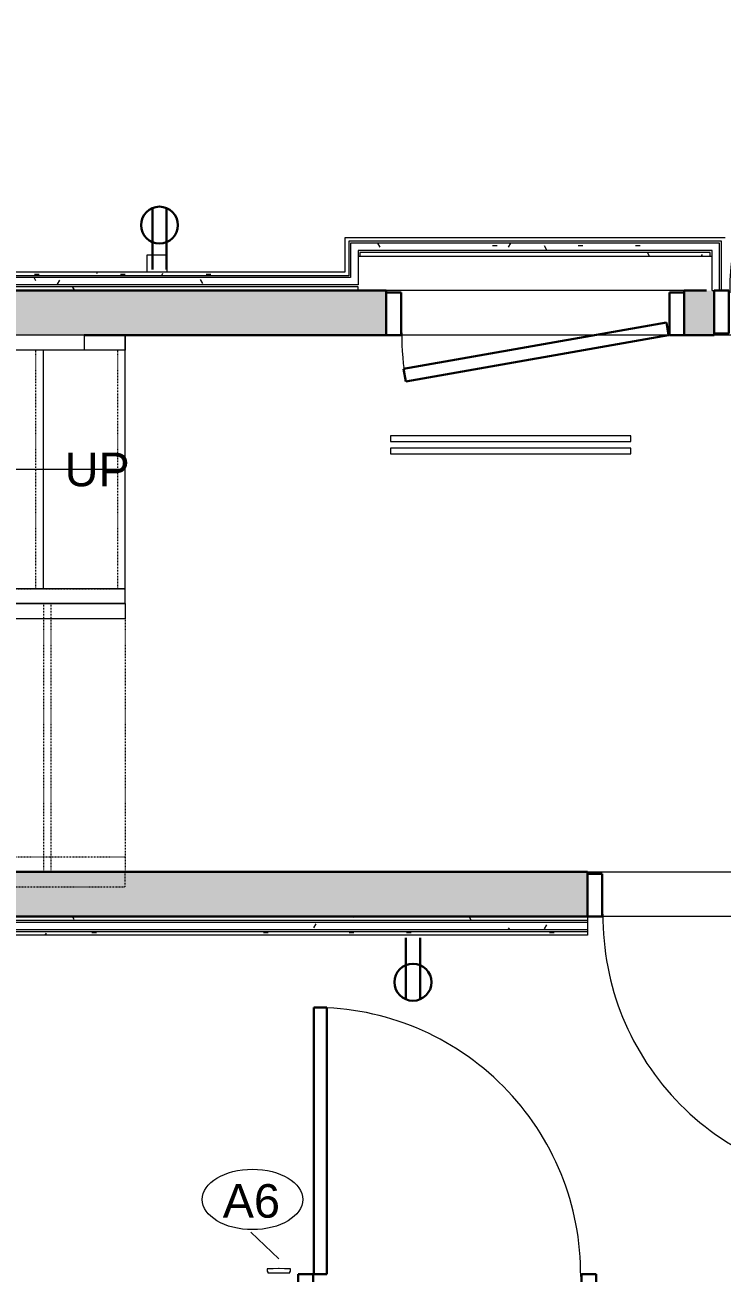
# Model space of a CAD drawing. Header units: inches. Extents: x -1176 to 1507, y -2563 to 978.
# Drawn here: x -907.5 to -814, y -1163.1 to -995.7 of the extents above; entities that cross this region are included whole.
import ezdxf

# ---------------------------------------------------------------- set-up
doc = ezdxf.new("R2010")
doc.units = ezdxf.units.IN
doc.header["$MEASUREMENT"] = 0
doc.linetypes.add('Overhead 1_16_', pattern=[0.101562, 0.0625, -0.039062])
for name, color, linetype, lineweight in [('A-ANNO-NOTE', 131, 'Continuous', 40), ('A-DETL-GENF', 92, 'Continuous', 18), ('A-DOOR', 31, 'Continuous', 18), ('A-DOOR-FRAM', 31, 'Continuous', 30), ('A-FLOR-HRAL', 11, 'Continuous', 18), ('A-WALL', 113, 'Continuous', 18), ('A-WALL-PATT', 111, 'Continuous', 18), ('E-ELEC-FIXT', 91, 'Continuous', 9), ('I-WALL', 2, 'Continuous', 18), ('Q-SPCQ', 91, 'Continuous', 9), ('Q-SPCQ-IDEN', 132, 'Continuous', 9), ('S-STRS', 31, 'Continuous', 18), ('S-STRS-ANNO', 31, 'Continuous', 9), ('S-STRS-IDEN', 31, 'Continuous', 9), ('S-STRS-MBND', 31, 'Continuous', 18)]:
    doc.layers.add(name, color=color, linetype=linetype, lineweight=lineweight)
doc.styles.add('Arial', font='arial.ttf', dxfattribs={"height": 4.5})
doc.styles.add('Swis721 Lt BT', font='swissl.ttf', dxfattribs={"height": 4.5})
pattern_1 = [(0, (0, 0), (15.36, 3.84), [0.634, -10.886, 0.634, -10.886, -61.44]), (0, (0, 0), (15.36, 3.84), [-23.04, 0.634, -22.406, 0.634, -10.886, -26.88]), (0, (0, 0), (15.36, 3.84), [-57.6, 0.634, -7.046, 0.634, -18.566]), (120, (5.76, 1.92), (-11.005538, 11.38215), [0.634, -10.886, 0.634, -10.886, -61.44]), (120, (5.76, 1.92), (-11.005538, 11.38215), [-23.04, 0.634, -22.406, 0.634, -10.886, -26.88]), (120, (5.76, 1.92), (-11.005538, 11.38215), [-57.6, 0.634, -7.046, 0.634, -18.566]), (240, (7.68, 9.6), (-4.354462, -15.22215), [0.634, -10.886, 0.634, -10.886, -61.44]), (240, (7.68, 9.6), (-4.354462, -15.22215), [-23.04, 0.634, -22.406, 0.634, -10.886, -26.88]), (240, (7.68, 9.6), (-4.354462, -15.22215), [-57.6, 0.634, -7.046, 0.634, -18.566])]

# ---------------------------------------------------------------- blocks, each defined once
blk = doc.blocks.new('Single Flush - D2 3_ X 8_-8252885-2nd Floor Power _ Signal')
at = {"layer": 'A-DOOR', "lineweight": 30}
for p, q in [((16.15625, -2.8125), (17.90625, -2.8125)), ((16.15625, -38.625), (16.15625, -2.8125)), ((17.90625, -2.8125), (17.90625, -38.625)), ((17.90625, -38.625), (16.15625, -38.625))]:
    blk.add_line(p, q, dxfattribs=at)
at = {"layer": 'A-DOOR', "lineweight": 9}
blk.add_arc((17.90625, -2.8125), 35.8125, 179.5, 270, dxfattribs=at)
at = {"layer": 'A-DOOR-FRAM'}
for p, q in [((-20, 2.9375), (-20, -2.8125)), ((-20, 2.9375), (-18, 2.9375)), ((-18, 2.9375), (-18, -2.8125)), ((18.000004, 2.9375), (18.000004, -2.8125)), ((18.000004, 2.9375), (20.000004, 2.9375)), ((20.000004, 2.9375), (20.000004, -2.8125)), ((-20, -2.8125), (-18, -2.8125)), ((18.000004, -2.8125), (20.000004, -2.8125))]:
    blk.add_line(p, q, dxfattribs=at)
blk = doc.blocks.new('Single Flush - D2 3_ X 8_-8252910-2nd Floor Power _ Signal')
at = {"layer": 'A-DOOR', "color": 8, "lineweight": 30}
for p, q in [((-17.67, -7.5), (17.6, -1.28)), ((17.6, -1.28), (17.91, -3)), ((17.91, -3), (-17.36, -9.22)), ((-17.36, -9.22), (-17.67, -7.5))]:
    blk.add_line(p, q, dxfattribs=at)
at = {"layer": 'A-DOOR', "lineweight": 9}
blk.add_arc((17.91, -3), 35.81, 179.5, 190, dxfattribs=at)
at = {"layer": 'A-DOOR-FRAM', "color": 8}
for p, q in [((-20, 2.75), (-20, -3)), ((-20, 2.75), (-18, 2.75)), ((-18, 2.75), (-18, -3)), ((18, 2.75), (18, -3)), ((18, 2.75), (20, 2.75)), ((20, 2.75), (20, -3)), ((-20, -3), (-18, -3)), ((18, -3), (20, -3))]:
    blk.add_line(p, q, dxfattribs=at)
blk = doc.blocks.new('Single Flush - D1 3_ X 8_-8249704-2nd Floor Power _ Signal')
at = {"layer": 'A-DOOR', "lineweight": 30}
for p, q in [((16.16, 36.65), (16.16, 3)), ((17.91, 3), (17.91, 36.75)), ((16.16, 3), (17.91, 3))]:
    blk.add_line(p, q, dxfattribs=at)
at = {"layer": 'A-DOOR', "lineweight": 9}
blk.add_arc((17.91, 3), 35.81, 95.5935, 180.5, dxfattribs=at)
at = {"layer": 'A-DOOR-FRAM'}
for p, q in [((-20, -2.75), (-20, 3)), ((-20, 3), (-18, 3)), ((-18, -2.75), (-18, 3)), ((18, -2.75), (18, 3)), ((18, 3), (20, 3)), ((20, -2.75), (20, 3)), ((-20, -2.75), (-18, -2.75)), ((18, -2.75), (20, -2.75))]:
    blk.add_line(p, q, dxfattribs=at)
blk = doc.blocks.new('Single Flush - D2 3_ X 8_-8249763-2nd Floor Power _ Signal')
at = {"layer": 'A-DOOR', "lineweight": 30}
for p, q in [((16.15625, -3), (17.90625, -3)), ((16.15625, -38.8125), (16.15625, -3)), ((17.90625, -3), (17.90625, -38.8125)), ((17.90625, -38.8125), (16.15625, -38.8125))]:
    blk.add_line(p, q, dxfattribs=at)
at = {"layer": 'A-DOOR', "lineweight": 9}
blk.add_arc((17.90625, -3), 35.8125, 179.5, 270, dxfattribs=at)
at = {"layer": 'A-DOOR-FRAM'}
for p, q in [((-20, 2.75), (-20, -3)), ((-20, 2.75), (-18, 2.75)), ((-18, 2.75), (-18, -3)), ((18.000004, 2.75), (18.000004, -3)), ((18.000004, 2.75), (20.000004, 2.75)), ((20.000004, 2.75), (20.000004, -3)), ((-20, -3), (-18, -3)), ((18.000004, -3), (20.000004, -3))]:
    blk.add_line(p, q, dxfattribs=at)
blk = doc.blocks.new('Top Rail Type - Top Rail_Internal_-7064900-2nd Floor Power _ Signal')
at = {"layer": 'A-FLOR-HRAL', "lineweight": 9}
for p, q in [((-899.54, -1039.3), (-899.54, -1037.3)), ((-894.04, -1037.3), (-894.04, -1039.3)), ((-894.04, -1039.3), (-899.54, -1039.3))]:
    blk.add_line(p, q, dxfattribs=at)
blk = doc.blocks.new('Top Rail Type - Top Rail_Internal_-V65-2nd Floor Power _ Signal')
at = {"layer": 'A-FLOR-HRAL', "linetype": 'Overhead 1_16_', "lineweight": 9}
for p, q in [((-1017.06, -1037.3), (-1017.06, -1109.3)), ((-971.04, -1037.3), (-1017.06, -1037.3)), ((-957.44, -1037.3), (-971.04, -1037.3)), ((-1015.06, -1039.3), (-1015.06, -1107.3)), ((-971.04, -1039.3), (-1015.06, -1039.3)), ((-956.5, -1039.3), (-971.04, -1039.3)), ((-1015.06, -1107.3), (-993.04, -1107.3)), ((-993.04, -1107.3), (-905.04, -1107.3)), ((-905.04, -1107.3), (-894.04, -1107.3)), ((-894.04, -1107.3), (-894.04, -1109.3)), ((-1017.06, -1109.3), (-993.04, -1109.3)), ((-993.04, -1109.3), (-905.04, -1109.3)), ((-905.04, -1109.3), (-894.04, -1109.3))]:
    blk.add_line(p, q, dxfattribs=at)
at = {"layer": 'A-FLOR-HRAL', "lineweight": 9}
for p, q in [((-957.44, -1037.3), (-956.5, -1039.3)), ((-899.54, -1037.3), (-957.44, -1037.3)), ((-894.04, -1039.3), (-894.04, -1037.3)), ((-894.04, -1039.3), (-956.5, -1039.3))]:
    blk.add_line(p, q, dxfattribs=at)
blk = doc.blocks.new('Top Rail Type - Top Rail_Internal_-7064918-2nd Floor Power _ Signal')
at = {"layer": 'A-FLOR-HRAL', "linetype": 'Overhead 1_16_', "lineweight": 9}
for p, q in [((-982.04, -1073.3), (-982.04, -1071.3)), ((-971.04, -1071.3), (-982.04, -1071.3)), ((-941.58, -1071.3), (-971.04, -1071.3)), ((-971.04, -1073.3), (-982.04, -1073.3)), ((-982.04, -1073.3), (-982.04, -1075.3)), ((-982.04, -1073.3), (-971.04, -1073.3)), ((-940.65, -1073.3), (-971.04, -1073.3)), ((-971.04, -1073.3), (-940.65, -1073.3)), ((-982.04, -1075.3), (-971.04, -1075.3)), ((-971.04, -1075.3), (-939.72, -1075.3))]:
    blk.add_line(p, q, dxfattribs=at)
at = {"layer": 'A-FLOR-HRAL', "lineweight": 9}
for p, q in [((-941.58, -1071.3), (-940.65, -1073.3)), ((-894.04, -1071.3), (-941.58, -1071.3)), ((-894.04, -1073.3), (-894.04, -1071.3)), ((-894.04, -1073.3), (-940.65, -1073.3)), ((-940.65, -1073.3), (-939.72, -1075.3)), ((-940.65, -1073.3), (-894.04, -1073.3)), ((-894.04, -1073.3), (-894.04, -1075.3)), ((-939.72, -1075.3), (-894.04, -1075.3))]:
    blk.add_line(p, q, dxfattribs=at)
blk = doc.blocks.new('HVAC_Other_LK-Systems_Room-Thermostat-S1-Dti-24V-NO - Room Thermostat S1 Dti 24V NO-6786672-2nd Floor Power _ Signal')
at = {"layer": 'A-DETL-GENF', "lineweight": 9}
for p, q in [((-1.55, 0.12), (-1.55, -0.05)), ((-1.48, 0.12), (-1.55, 0.12)), ((-1.48, 0.12), (-1.55, 0.12)), ((-1.55, 0.12), (-1.55, -0.23)), ((-1.48, 0.28), (-1.48, 0.12)), ((1.48, 0.28), (-1.48, 0.28)), ((1.48, 0.28), (-1.48, 0.28)), ((-1.48, 0.28), (-1.48, 0.12)), ((1.48, 0.12), (1.48, 0.28)), ((1.48, 0.12), (1.48, 0.28)), ((1.55, 0.12), (1.48, 0.12)), ((1.55, 0.12), (1.48, 0.12)), ((1.55, -0.23), (1.55, 0.12)), ((1.55, -0.23), (1.55, 0.12)), ((-1.55, -0.05), (-1.55, -0.23)), ((-1.55, -0.23), (-0.76, -0.25)), ((-1.55, -0.23), (-0.76, -0.25)), ((-0.76, -0.25), (0, -0.26)), ((-0.76, -0.25), (-0.06, -0.26)), ((-0.06, -0.26), (-0.06, -0.3)), ((-0.06, -0.3), (0.06, -0.3)), ((-0.06, -0.3), (0.06, -0.3)), ((0, -0.26), (0.76, -0.25)), ((0.06, -0.26), (0.76, -0.25)), ((0.06, -0.3), (0.06, -0.26)), ((0.06, -0.3), (0.06, -0.26)), ((0.76, -0.25), (1.55, -0.23)), ((0.76, -0.25), (1.55, -0.23))]:
    blk.add_line(p, q, dxfattribs=at)
blk = doc.blocks.new('Mirror29 - Mirror-8009615-2nd Floor Power _ Signal')
at = {"layer": 'Q-SPCQ'}
for p, q in [((-966.5, -1006.18), (-998.75, -1006.18)), ((-998.75, -1006.18), (-998.75, -1006.94)), ((-966.5, -1006.94), (-966.5, -1006.18)), ((-998.75, -1006.94), (-966.5, -1006.94))]:
    blk.add_line(p, q, dxfattribs=at)
blk = doc.blocks.new('Mirror69 - Mirror-8009707-2nd Floor Power _ Signal')
at = {"layer": 'Q-SPCQ'}
for p, q in [((-966.5, -1006.18), (-998.75, -1006.18)), ((-998.75, -1006.18), (-998.75, -1006.94)), ((-966.5, -1006.94), (-966.5, -1006.18)), ((-998.75, -1006.94), (-966.5, -1006.94))]:
    blk.add_line(p, q, dxfattribs=at)
blk = doc.blocks.new('PS - Duplex - Duplex-4172790-2nd Floor Power _ Signal')
at = {"layer": 'E-ELEC-FIXT'}
for p, q in [((1.375, 2.25), (-1.375, 2.25)), ((-1.375, 2.25), (-1.375, 0)), ((1.375, 0), (1.375, 2.25))]:
    blk.add_line(p, q, dxfattribs=at)
blk = doc.blocks.new('Appliance_Specialty Equipment Tag - Standard-3515593-2nd Floor Power _ Signal')
at = {"layer": 'Q-SPCQ-IDEN'}
blk.add_ellipse((-0.0499, 0.0037), major_axis=(-0.1406, 0), ratio=0.600473, dxfattribs=at)

msp = doc.modelspace()

# ---------------------------------------------------------------- hatches: boundary and pattern name
at = {"layer": 'A-WALL-PATT', "lineweight": 9}
h = msp.add_hatch(dxfattribs=at)
h.set_pattern_fill('FP_3', color=256, style=0, pattern_type=2)
h.set_pattern_definition(pattern_1)
h.paths.add_polyline_path([(-815.56, -1025.93), (-815.31, -1025.93), (-815.31, -1024.93), (-862.81, -1024.93), (-862.81, -1025.93), (-816.06, -1025.93)], flags=0)
h = msp.add_hatch(dxfattribs=at)
h.set_pattern_fill('FP_3', color=256, style=0, pattern_type=2)
h.set_pattern_definition(pattern_1)
h.paths.add_polyline_path([(-816.06, -1026.68), (-816.06, -1026.18), (-862.06, -1026.18), (-862.06, -1026.68), (-856.06, -1026.68)], flags=0)
h = msp.add_hatch(dxfattribs=at)
h.set_pattern_fill('FP_3', color=256, style=0, pattern_type=2)
h.set_pattern_definition(pattern_1)
h.paths.add_polyline_path([(-864.56, -1029.3), (-864.56, -1028.8), (-1017.06, -1028.8), (-1017.06, -1029.3), (-867.63, -1029.3)], flags=0)
h = msp.add_hatch(dxfattribs=at)
h.set_pattern_fill('FP_3', color=256, style=0, pattern_type=2)
h.set_pattern_definition(pattern_1)
h.paths.add_polyline_path([(-1017.06, -1030.55), (-863.81, -1030.55), (-863.81, -1029.55), (-1017.06, -1029.55)], flags=0)
h = msp.add_hatch(dxfattribs=at)
h.set_pattern_fill('FP_3', color=256, style=0, pattern_type=2)
h.set_pattern_definition(pattern_1)
h.paths.add_polyline_path([(-862.81, -1031.3), (-862.81, -1030.8), (-1017.06, -1030.8), (-1017.06, -1031.3), (-864.56, -1031.3)], flags=0)
at = {"layer": 'A-WALL-PATT'}
h = msp.add_hatch(color=250, dxfattribs=at)
h.paths.add_polyline_path([(-772.04, -1037.3), (-772.04, -1031.3), (-775.04, -1031.3), (-775.04, -1037.3)], flags=0)
h.paths.add_polyline_path([(-819.04, -1037.3), (-815.04, -1037.3), (-815.04, -1031.3), (-819.04, -1031.3)], flags=0)
h.paths.add_polyline_path([(-899.56, -1037.3), (-859.04, -1037.3), (-859.04, -1031.3), (-1017.06, -1031.3), (-1017.06, -1037.3), (-957.44, -1037.3), (-958.37, -1035.3), (-956.16, -1035.3), (-956.16, -1037.3), (-902.32, -1037.3)], flags=0)
h = msp.add_hatch(color=250, dxfattribs=at)
h.paths.add_polyline_path([(-772.04, -1115.3), (-772.04, -1109.3), (-792.04, -1109.3), (-792.04, -1115.3)], flags=0)
h.paths.add_polyline_path([(-832.04, -1115.3), (-832.04, -1109.3), (-1017.06, -1109.3), (-1017.06, -1115.3), (-856.06, -1115.3)], flags=0)
at = {"layer": 'A-WALL-PATT', "lineweight": 9}
h = msp.add_hatch(dxfattribs=at)
h.set_pattern_fill('FP_3', color=256, style=0, pattern_type=2)
h.set_pattern_definition(pattern_1)
h.paths.add_polyline_path([(-832.04, -1115.8), (-832.04, -1115.3), (-1017.06, -1115.3), (-1017.06, -1115.8), (-856.06, -1115.8)], flags=0)
h = msp.add_hatch(dxfattribs=at)
h.set_pattern_fill('FP_3', color=256, style=0, pattern_type=2)
h.set_pattern_definition(pattern_1)
h.paths.add_polyline_path([(-856.06, -1117.05), (-832.04, -1117.05), (-832.04, -1116.05), (-1017.06, -1116.05), (-1017.06, -1117.05), (-902.32, -1117.05)], flags=0)
h = msp.add_hatch(dxfattribs=at)
h.set_pattern_fill('FP_3', color=256, style=0, pattern_type=2)
h.set_pattern_definition(pattern_1)
h.paths.add_polyline_path([(-832.04, -1117.8), (-832.04, -1117.3), (-1017.06, -1117.3), (-1017.06, -1117.8), (-856.06, -1117.8)], flags=0)

# ---------------------------------------------------------------- linework, layer by layer
at = {"layer": 'A-ANNO-NOTE', "lineweight": 30}
for p, q in [((-890.41, -1028.49), (-890.41, -1020.23)), ((-888.5, -1028.49), (-888.5, -1020.23)), ((-856.4, -1118.13), (-856.4, -1126.39)), ((-854.48, -1118.13), (-854.48, -1126.39))]:
    msp.add_line(p, q, dxfattribs=at)
for centre, radius in [((-889.46, -1022.51), 2.47), ((-855.44, -1124.11), 2.48)]:
    msp.add_circle(centre, radius, dxfattribs=at)
at = {"layer": 'A-WALL'}
for p, q in [((-864.06, -1024.68), (-864.06, -1029.3)), ((-814.06, -1024.68), (-864.06, -1024.68)), ((-814.06, -1031.3), (-814.06, -1024.68)), ((-863.81, -1024.93), (-863.81, -1029.55)), ((-814.31, -1024.93), (-863.81, -1024.93)), ((-862.81, -1025.93), (-862.81, -1030.55)), ((-815.31, -1025.93), (-862.81, -1025.93)), ((-862.56, -1026.18), (-862.56, -1026.68)), ((-815.56, -1026.18), (-862.56, -1026.18)), ((-815.56, -1026.68), (-815.56, -1026.18)), ((-815.31, -1031.3), (-815.31, -1025.93)), ((-814.31, -1031.3), (-814.31, -1024.93)), ((-862.81, -1026.68), (-815.31, -1026.68)), ((-864.06, -1029.3), (-1017.06, -1029.3)), ((-863.81, -1029.55), (-1017.06, -1029.55)), ((-862.81, -1030.55), (-1017.06, -1030.55)), ((-862.81, -1030.8), (-1017.06, -1030.8)), ((-862.81, -1031.3), (-862.81, -1030.8)), ((-819.04, -1031.3), (-859.04, -1031.3)), ((-815.31, -1031.3), (-815.04, -1031.3)), ((-1017.06, -1115.8), (-832.04, -1115.8)), ((-1017.06, -1116.05), (-832.04, -1116.05)), ((-1017.06, -1117.05), (-832.04, -1117.05)), ((-1017.06, -1117.3), (-832.04, -1117.3))]:
    msp.add_line(p, q, dxfattribs=at)
at = {"layer": 'A-WALL', "color": 8, "lineweight": 30}
for p, q in [((-1017.06, -1031.3), (-859.04, -1031.3)), ((-859.04, -1031.3), (-859.04, -1037.3)), ((-819.04, -1031.3), (-816.06, -1031.3)), ((-819.04, -1031.3), (-819.04, -1037.3)), ((-815.04, -1031.3), (-815.04, -1037.3)), ((-899.56, -1037.3), (-859.04, -1037.3)), ((-819.04, -1037.3), (-815.04, -1037.3)), ((-1017.06, -1109.3), (-832.04, -1109.3)), ((-832.04, -1109.3), (-832.04, -1115.3)), ((-1017.06, -1115.3), (-832.04, -1115.3))]:
    msp.add_line(p, q, dxfattribs=at)
at = {"layer": 'A-WALL', "lineweight": 9}
for p, q in [((-819.04, -1037.3), (-859.04, -1037.3)), ((-775.04, -1037.3), (-815.04, -1037.3)), ((-832.04, -1109.3), (-792.04, -1109.3)), ((-792.04, -1115.3), (-832.04, -1115.3))]:
    msp.add_line(p, q, dxfattribs=at)
at = {"layer": 'I-WALL'}
for p, q in [((-864.56, -1028.8), (-864.56, -1024.18)), ((-864.56, -1024.18), (-813.56, -1024.18)), ((-1017.06, -1028.8), (-864.56, -1028.8)), ((-815.04, -1031.3), (-813.56, -1031.3)), ((-832.04, -1115.3), (-832.04, -1117.8)), ((-832.04, -1117.8), (-1017.06, -1117.8))]:
    msp.add_line(p, q, dxfattribs=at)
at = {"layer": 'Q-SPCQ-IDEN'}
msp.add_line((-873.44, -1161.23), (-877.18, -1157.65), dxfattribs=at)
at = {"layer": 'S-STRS', "linetype": 'Overhead 1_16_', "lineweight": 9}
for p, q in [((-906.04, -1071.3), (-906.04, -1039.3)), ((-895.04, -1071.3), (-895.04, -1039.3))]:
    msp.add_line(p, q, dxfattribs=at)
at = {"layer": 'S-STRS', "lineweight": 9}
for p, q in [((-905.04, -1071.3), (-905.04, -1039.3)), ((-894.04, -1071.3), (-894.04, -1039.3))]:
    msp.add_line(p, q, dxfattribs=at)
at = {"layer": 'S-STRS-ANNO'}
for p, q in [((-905.04, -1055.3), (-916.04, -1055.3)), ((-894.04, -1055.3), (-905.04, -1055.3))]:
    msp.add_line(p, q, dxfattribs=at)
at = {"layer": 'S-STRS-MBND', "linetype": 'Overhead 1_16_', "lineweight": 9}
for p, q in [((-982.04, -1071.3), (-894.04, -1071.3)), ((-894.04, -1073.3), (-894.04, -1071.3)), ((-905.04, -1073.3), (-905.04, -1109.3)), ((-904.04, -1073.3), (-904.04, -1109.3)), ((-894.04, -1073.3), (-894.04, -1109.3)), ((-990.87, -1109.3), (-894.04, -1109.3)), ((-894.04, -1111.3), (-894.04, -1109.3)), ((-990.87, -1111.3), (-894.04, -1111.3))]:
    msp.add_line(p, q, dxfattribs=at)

# ---------------------------------------------------------------- block references
at = {"layer": 'A-DOOR'}
for name, p in [('Single Flush - D1 3_ X 8_-8249704-2nd Floor Power _ Signal', (-795.04, -1034.3)), ('Single Flush - D2 3_ X 8_-8252910-2nd Floor Power _ Signal', (-839.04, -1034.3)), ('Single Flush - D2 3_ X 8_-8249763-2nd Floor Power _ Signal', (-812.04, -1112.3))]:
    msp.add_blockref(name, p, dxfattribs=at)
at = {"layer": 'A-DOOR', "rotation": 180}
msp.add_blockref('Single Flush - D2 3_ X 8_-8252885-2nd Floor Power _ Signal', (-850.84, -1166.11), dxfattribs=at)
at = {"layer": 'A-FLOR-HRAL', "lineweight": 9}
for name in ['Top Rail Type - Top Rail_Internal_-V65-2nd Floor Power _ Signal', 'Top Rail Type - Top Rail_Internal_-7064900-2nd Floor Power _ Signal']:
    msp.add_blockref(name, (0, 0), dxfattribs=at)
at = {"layer": 'A-FLOR-HRAL', "linetype": 'Overhead 1_16_', "lineweight": 9}
msp.add_blockref('Top Rail Type - Top Rail_Internal_-7064918-2nd Floor Power _ Signal', (0, 0), dxfattribs=at)
at = {"layer": 'E-ELEC-FIXT'}
msp.add_blockref('PS - Duplex - Duplex-4172790-2nd Floor Power _ Signal', (-889.8, -1028.8), dxfattribs=at)
at = {"layer": 'Q-SPCQ', "rotation": 180}
for name, p in [('Mirror29 - Mirror-8009615-2nd Floor Power _ Signal', (-1824.96, -2057.75)), ('Mirror69 - Mirror-8009707-2nd Floor Power _ Signal', (-1824.96, -2059.37)), ('HVAC_Other_LK-Systems_Room-Thermostat-S1-Dti-24V-NO - Room Thermostat S1 Dti 24V NO-6786672-2nd Floor Power _ Signal', (-873.44, -1162.8))]:
    msp.add_blockref(name, p, dxfattribs=at)
at = {"layer": 'Q-SPCQ-IDEN', "xscale": 47.99999999999997, "yscale": 47.99999999999997, "zscale": 47.99999999999997}
msp.add_blockref('Appliance_Specialty Equipment Tag - Standard-3515593-2nd Floor Power _ Signal', (-874.58, -1153.43), dxfattribs=at)

# ---------------------------------------------------------------- texts
at = {"layer": 'Q-SPCQ-IDEN', "insert": (-880.97, -1151.2), "char_height": 4.5, "width": 9.393, "attachment_point": 1, "style": 'Arial'}
msp.add_mtext('A6', dxfattribs=at)
at = {"layer": 'S-STRS-IDEN', "insert": (-902.18, -1053.06), "char_height": 4.5, "width": 9.7692, "attachment_point": 1, "line_spacing_factor": 1.005062, "style": 'Swis721 Lt BT'}
msp.add_mtext('UP', dxfattribs=at)

doc.saveas('drawing.dxf')
